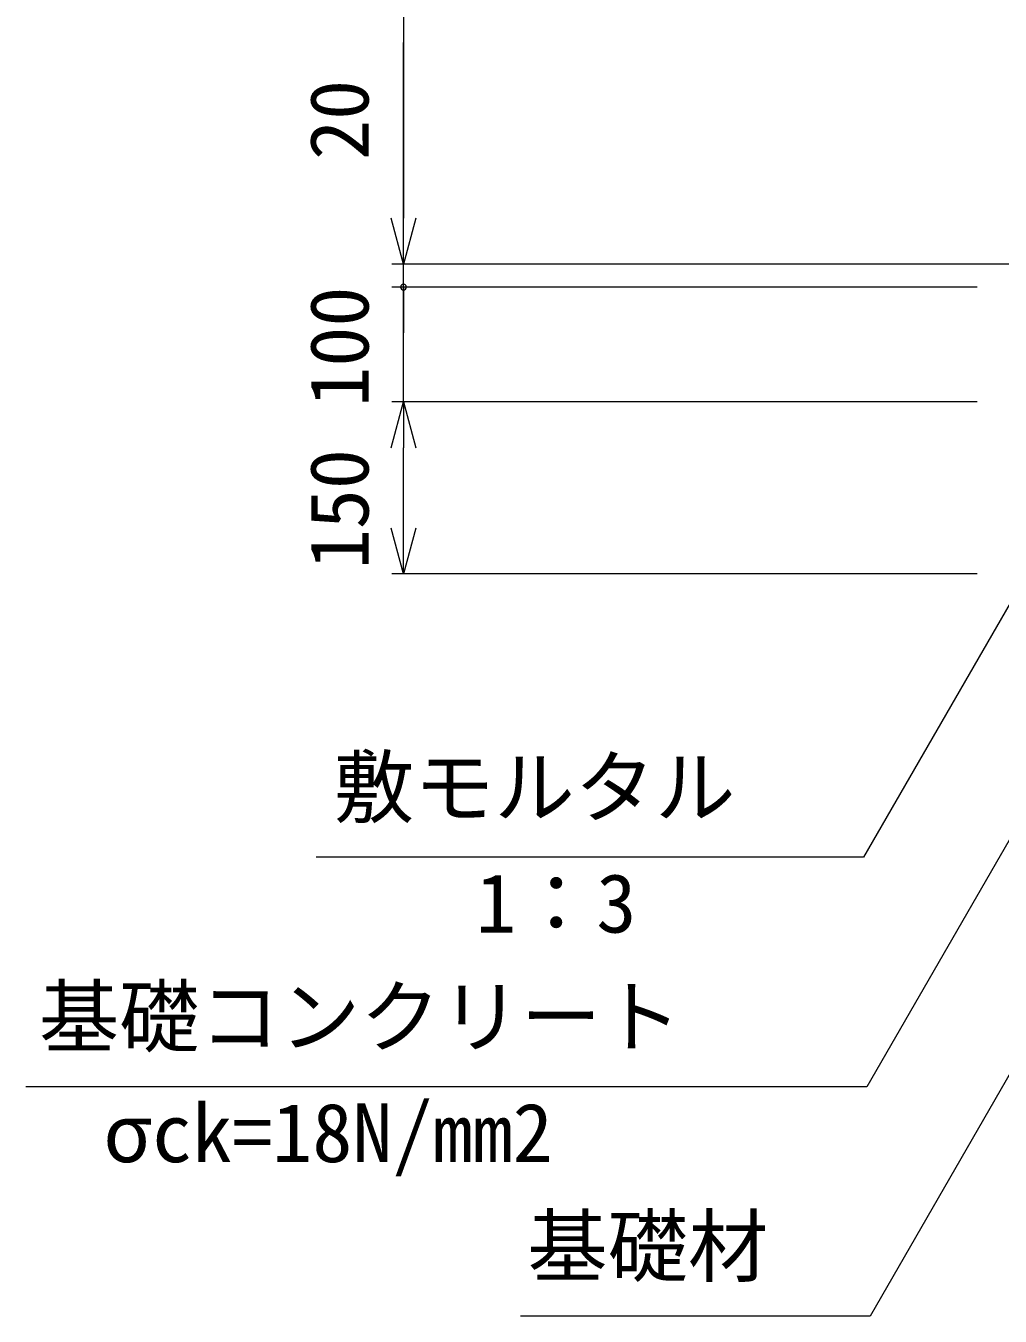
# Model space of a CAD drawing. Units: millimetres, scale not verified. Extents: x 0 to 252300, y 59400 to 118800.
# Drawn here: x 56393 to 60638, y 73007 to 78629 of the extents above; entities that cross this region are included whole.
import ezdxf
from ezdxf.enums import TextEntityAlignment as Align

# ---------------------------------------------------------------- set-up
doc = ezdxf.new("R2010")
doc.units = ezdxf.units.MM
doc.header["$LTSCALE"] = 300
for name, color, linetype, lineweight in [('0_2', 1, 'Continuous', 18), ('D-STR-DIM', 7, 'Continuous', 18), ('D-STR-HTXT', 7, 'Continuous', 18)]:
    doc.layers.add(name, color=color, linetype=linetype, lineweight=lineweight)
doc.styles.add('ＭＳ ゴシック', font='')
doc.styles.get('ＭＳ ゴシック').set_extended_font_data('MS Gothic')

msp = doc.modelspace()

# ---------------------------------------------------------------- linework, layer by layer
at = {"layer": '0_2'}
for p, q in [((58038.5, 77590.7), (57984.9, 77790.7)), ((58038.5, 77590.7), (57984.9, 77790.7)), ((58092.1, 77790.7), (58038.5, 77590.7)), ((58038.5, 77590.7), (58038.5, 77790.7)), ((58092.1, 77790.7), (58038.5, 77590.7)), ((58038.5, 77590.7), (58038.5, 77790.7)), ((57984.9, 76790.7), (58038.5, 76990.7)), ((58038.5, 76990.7), (58092.1, 76790.7)), ((58038.5, 76990.7), (58038.5, 76790.7)), ((58038.5, 76240.7), (57984.9, 76440.7)), ((58092.1, 76440.7), (58038.5, 76240.7)), ((58038.5, 76240.7), (58038.5, 76440.7))]:
    msp.add_line(p, q, dxfattribs=at)
for start, end in [(90, 270), (90, 270), (270, 90), (270, 90)]:
    msp.add_arc((58038.5, 77490.7), 12.5, start, end, dxfattribs=at)
at = {"layer": 'D-STR-DIM'}
for p, q in [((58038.5, 87390.7), (58038.5, 77790.7)), ((58038.5, 77790.7), (58038.5, 78556.4)), ((61038.5, 77590.7), (57988.5, 77590.7)), ((61038.5, 77590.7), (57988.5, 77590.7)), ((58038.5, 77490.7), (58038.5, 77590.7)), ((60538.5, 77490.7), (57988.5, 77490.7)), ((60538.5, 77490.7), (57988.5, 77490.7)), ((58038.5, 76990.7), (58038.5, 77490.7)), ((58038.5, 77490.7), (58038.5, 77290.7)), ((60538.5, 76990.7), (57988.5, 76990.7)), ((60538.5, 76990.7), (57988.5, 76990.7)), ((58038.5, 76440.7), (58038.5, 76790.7)), ((60538.5, 76240.7), (57988.5, 76240.7))]:
    msp.add_line(p, q, dxfattribs=at)
at = {"layer": 'D-STR-HTXT'}
for p, q in [((61413.9, 77382.6), (60042.3, 75006.9)), ((61805, 77033.6), (60057.1, 74006.9)), ((61961, 76288), (60071.8, 73006.9)), ((60042.3, 75006.9), (57658.1, 75006.9)), ((60057.1, 74006.9), (56393.1, 74006.9)), ((60071.8, 73006.9), (58549.1, 73006.9))]:
    msp.add_line(p, q, dxfattribs=at)

# ---------------------------------------------------------------- texts
at = {"layer": 'D-STR-DIM', "color": 1, "style": 'ＭＳ ゴシック'}
for s, p in [('20', (57963.5, 78044.4)), (' 100', (57963.5, 76794.7)), ('150', (57963.5, 76261.2))]:
    msp.add_text(s, height=256.6, rotation=90, dxfattribs=at).set_placement(p, align=Align.BOTTOM_LEFT)
at = {"layer": 'D-STR-HTXT', "color": 1, "style": 'ＭＳ ゴシック'}
for s, p in [('敷モルタル', (57734.9, 75106.9)), ('1：3', (58354.4, 74601.2)), ('基礎コンクリート', (56450, 74106.9)), ('σck=18N/mm2', (56730.6, 73601.2)), ('基礎材', (58578.5, 73106.9))]:
    msp.add_text(s, height=256.6, dxfattribs=at).set_placement(p, align=Align.BOTTOM_LEFT)

doc.saveas('drawing.dxf')
